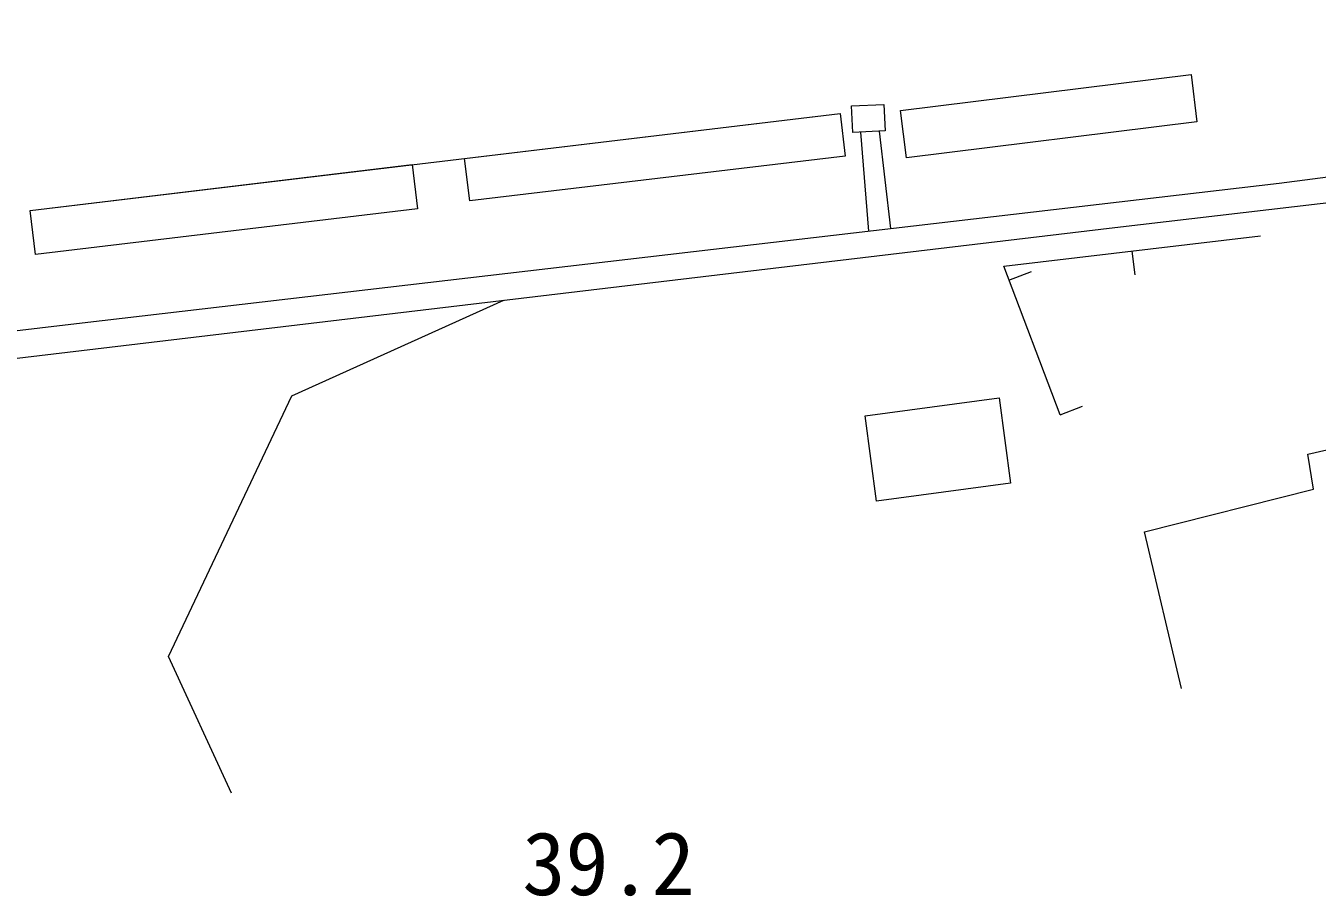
# Model space of a CAD drawing. Units: millimetres, scale not verified. Extents: x 40000 to 680000, y 20000 to 380000.
# Drawn here: x 189124 to 216016, y 267619 to 285750 of the extents above; entities that cross this region are included whole.
import ezdxf
from ezdxf.enums import TextEntityAlignment as Align

# ---------------------------------------------------------------- set-up
doc = ezdxf.new("R2010")
doc.units = ezdxf.units.MM
doc.header["$LTSCALE"] = 1000
doc.linetypes.add('CHAIN', pattern=[18.5, 12, -1.5, 3.5, -1.5])
doc.linetypes.add('DASHED', pattern=[7.5, 6, -1.5])
doc.layers.add('M-BMK', color=2, linetype='CHAIN', lineweight=13)
doc.layers.add('M-WORK', color=1, linetype='Continuous', lineweight=13)
doc.styles.add('ＭＳ ゴシック', font='')
doc.styles.get('ＭＳ ゴシック').set_extended_font_data('MS Gothic')

msp = doc.modelspace()

# ---------------------------------------------------------------- linework, layer by layer
at = {"layer": 'M-BMK'}
msp.add_open_spline([(171980, 284363), (190250, 286542), (194839, 287091), (209496, 288801), (223208, 290401), (230901, 291192), (244607, 292847), (254767, 294074), (257971, 294470), (270607, 296076)], degree=3, knots=[0, 0, 0, 0, 1, 1, 1, 2, 2, 2, 3, 3, 3, 3], dxfattribs=at)
at = {"layer": 'M-WORK'}
for p, q in [((211802, 281548), (236711, 284472)), ((189216, 281906), (206080, 283923)), ((215222, 282473), (226902, 283958)), ((190298, 279564), (215222, 282473)), ((187253, 278624), (211802, 281548)), ((212159, 281059), (212217, 280562)), ((209598, 280452), (210066, 280629)), ((194665, 278045), (199076, 280032)), ((162950, 276328), (190298, 279564)), ((192093, 272612), (194665, 278045)), ((210661, 277647), (211128, 277824)), ((215821, 276826), (217720, 277271)), ((215938, 276099), (215821, 276826)), ((212420, 275207), (215938, 276099)), ((213194, 271947), (212420, 275207)), ((193406, 269766), (192093, 272612))]:
    msp.add_line(p, q, dxfattribs=at)
at = {"layer": 'M-WORK', "linetype": 'DASHED'}
for p, q in [((206508, 283537), (206674, 281475)), ((207141, 281530), (206903, 283556))]:
    msp.add_line(p, q, dxfattribs=at)
at = {"layer": 'M-WORK'}
for points in [[(207338, 283986), (213390, 284736), (213512, 283749), (207461, 282998)], [(206322, 284080), (206994, 284111), (207020, 283561), (206348, 283530)], [(198261, 282988), (206080, 283923), (206186, 283036), (198367, 282101)], [(189216, 281906), (197172, 282858), (197282, 281937), (189326, 280985)], [(206603, 277623), (209394, 277999), (209633, 276223), (206842, 275848)]]:
    msp.add_lwpolyline(points, close=True, dxfattribs=at)
msp.add_lwpolyline([(210661, 277647), (209488, 280743), (214836, 281376)], dxfattribs=at)

# ---------------------------------------------------------------- texts
at = {"layer": 'M-WORK', "style": 'ＭＳ ゴシック'}
msp.add_text('39.2', height=1320, dxfattribs=at).set_placement((199464, 267245), align=Align.BOTTOM_LEFT)

doc.saveas('drawing.dxf')
